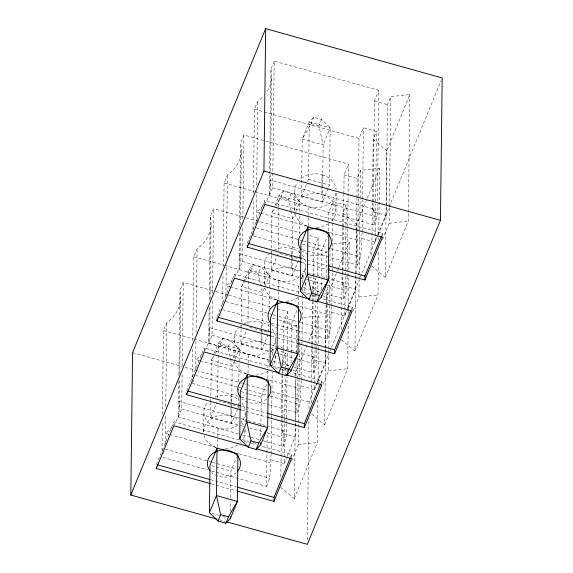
<?xml version="1.0" encoding="UTF-8"?>
<svg xmlns="http://www.w3.org/2000/svg" width="573" height="573" viewBox="0 0 573 573"><rect width="100%" height="100%" fill="white"/><g stroke="black" fill="none" stroke-linecap="round" stroke-linejoin="round"><path stroke-width="0.43" stroke-dasharray="2.87 2.15" d="M179.421 408.313L179.7 380.63M179.772 373.489L180.774 297.552M209.732 334.525L210.033 305.058M210.09 298.812L211.086 223.771M240.051 260.744L240.338 232.172M240.409 225.031L241.405 149.99M270.363 186.963L270.492 174.457M270.528 170.89L271.717 76.209M162.009 450.937L162.367 421.52M162.453 414.386L163.477 330.592L166.772 322.578A41.378 33.9 0.7 0 0 179.958 290.497L183.253 282.475L214.975 291.335M165.289 443.882L165.661 413.685M165.747 406.536L166.772 322.578M239.199 440L173.92 421.771L173.884 424.93A41.378 33.9 0.7 0 0 178.604 401.25L247.192 420.41M238.425 433.833L178.411 417.072L178.84 381.604M178.919 375.351L179.958 290.497M178.411 417.072L181.705 409.058L182.142 373.395M182.228 366.269L183.253 282.475M192.32 377.149L192.693 346.844M192.772 340.606L193.796 256.811L197.091 248.789A41.378 33.9 0.7 0 0 210.27 216.716L213.564 208.694L245.287 217.554M195.615 369.22L195.973 339.896M196.066 332.755L197.091 248.789M204.196 351.149L204.239 347.983L269.518 366.219M203.623 431.648L203.866 411.865M269.596 360.295L208.722 343.291L209.174 306.376M209.252 300.216L210.27 216.716M237.523 408.929L231.499 423.597L210.578 417.753L210.764 402.755M210.771 401.874L210.807 399.223M210.85 395.692L211.279 360.396L212.955 356.327M208.722 343.291L212.017 335.269L212.44 300.51M212.533 293.376L213.564 208.694M216.959 318.559L216.981 316.976M217.64 397.999L218.306 343.291L222.797 338.593L230.64 340.785L239.228 349.129L239.063 362.365M217.733 447.076L217.847 437.622M217.855 436.762L217.962 428.16M222.625 304.256L222.997 273.951M223.083 266.817L224.107 183.031L227.402 175.009A41.378 33.9 0.7 0 0 240.581 142.928L243.876 134.913L348.477 164.122L347.116 275.549M225.934 295.432L226.292 266.116M226.378 258.967L227.402 175.009M230.905 415.855L231.019 406.4M231.026 405.541L231.062 402.962M231.069 402.103L231.141 396.079M230.425 511.496L230.554 500.952M230.597 497.436L230.919 471.063L236.606 457.211M231.499 423.597L231.678 408.592M231.693 407.711L231.721 405.068M231.764 401.537L232.201 366.24L228.004 347.202L230.64 340.785M298.97 292.194L234.55 274.202L234.515 277.368A41.378 33.9 0.7 0 0 239.228 253.689L300.961 270.929M233.934 357.86L234.178 338.084M239.485 233.139L239.034 269.511L242.336 261.489L242.759 226.722M239.543 228.197L240.581 142.928M238.54 405.605L238.633 397.662M238.719 390.607L238.74 388.838M238.826 381.783L239.056 363.253M268.171 334.331L261.811 349.817L240.889 343.972L241.075 328.966M241.09 328.085L241.118 325.443M241.161 321.911L241.591 286.615L248.625 269.503L253.108 264.812L260.951 267.004L269.539 275.348L269.382 288.584M242.859 218.7L243.876 134.913M245 432.149L245.043 428.711M245.129 421.835L245.244 412.374M247.951 324.218L248.625 269.503L269.539 275.348L262.513 292.459L262.083 327.756M248.045 373.295L248.159 363.834M248.173 362.974L248.274 354.379M252.951 229.587L253.309 200.17M253.402 193.037L254.426 109.25L257.721 101.228A41.378 33.9 0.7 0 0 263.372 96.25M256.238 222.532L256.618 191.439M256.69 185.186L257.721 101.228M261.216 342.074L261.331 332.619M261.345 331.76L261.374 329.174M261.381 328.315L261.46 322.298M260.758 435.96L260.865 427.164M260.88 426.291L261.231 397.282L266.925 383.43M261.811 349.817L261.997 334.811M262.004 333.93L262.04 331.28M264.826 203.587L264.869 200.421L382.542 233.283L382.499 236.448M264.253 284.079L264.49 264.303M274.195 61.125L270.9 69.147L269.353 195.722L272.648 187.708L274.195 61.125L378.796 90.341L377.442 200.872M211.659 471.063L266.531 486.384L267.197 432.013M267.849 378.531L267.935 371.397M267.978 367.83L268.078 359.808L269.432 356.521M268.852 331.824L268.952 323.881M269.131 308.883L269.367 289.465M298.49 260.55L292.13 276.028L271.208 270.191L271.387 255.186M271.401 254.305L271.437 251.654M271.48 248.13L271.91 212.834L273.579 208.758M266.531 486.384C271.996 476.557 269.41 465.09 271.187 454.511M271.194 453.615L271.946 391.989M271.989 388.415L272.189 372.335M272.275 365.194L272.311 362.516M272.397 355.367L272.469 349.115L274.925 349.802M275.312 358.369L275.355 354.931M275.427 348.907L275.556 338.593M278.27 250.43L278.786 208.078M278.8 207.197L278.936 195.722L283.42 191.031L291.27 193.223L299.858 201.567L299.693 214.803M278.363 299.514L278.478 290.053M278.485 289.193L278.593 280.591M280.834 476.672L281.078 457.061M281.085 456.165L281.544 418.727M281.558 417.839L282.145 369.7M282.195 365.245L282.253 360.789L285.547 352.767L279.008 350.941M287.188 456.23L295.174 436.791L282.102 433.138L282.274 418.849M282.288 417.953L282.804 375.974M282.811 375.079L282.89 368.826M282.897 367.938L283.456 322.384L287.847 311.691L275.842 308.338M263.286 440.78L283.005 446.288L283.198 430.466L268.622 426.391M271.122 459.868L284.194 463.521L285.254 376.884M285.261 375.988L285.34 369.735M285.347 368.847L285.547 352.767M283.005 446.288L286.299 438.266L286.479 424.006M286.486 423.11L287.052 376.762M287.116 371.411L287.345 352.696M287.388 349.129L287.847 311.691M291.528 268.293L291.686 255.393M291.7 254.534L291.772 248.517M291.063 363.053L291.184 353.383M291.191 352.502L291.55 323.494L297.237 309.649M292.13 276.028L292.309 261.03M292.323 260.149L292.352 257.499M292.395 253.968L292.824 218.678L291.299 211.752M291.557 457.798L291.6 454.633L261.532 446.238M294.565 210.298L294.809 190.515M280.706 487.365L294.3 498.61L295.188 426.412M295.195 425.517L295.231 422.845M295.274 419.278L295.761 379.168M295.804 375.601L295.847 372.035L307.379 343.965M295.174 436.791L295.353 422.502M295.36 421.606L296.091 361.764M296.205 352.832L296.528 326.037L297.186 324.433M269.41 404.939L296.85 412.603L297.251 379.62M297.258 378.732L297.509 358.225M298.168 304.743L298.254 297.616M298.297 294.049L298.39 286.027L299.407 283.556M299.17 258.036L299.278 249.212M299.457 234.214L299.686 215.684M291.521 461.043L298.282 444.591L298.54 423.196M298.554 422.308L299.486 345.648M299.5 344.753L299.529 342.081M299.572 338.514L299.758 323.365M328.136 188.395L322.441 202.248L301.52 196.403L302.222 139.053L309.255 121.942L313.739 117.243L321.582 119.435L330.17 127.786L329.468 185.136L328.465 187.586M296.85 412.603C302.308 402.776 299.722 391.309 301.498 380.73M301.513 379.835L302.501 298.554M302.515 297.659L302.544 294.98M302.587 291.413L302.623 288.728M302.702 282.475L302.788 275.334L305.237 276.014M305.631 284.588L305.66 282.002M305.746 275.126L305.867 264.805M307.551 181.741L308.553 179.299L309.255 121.942L330.17 127.786L323.143 144.89L322.441 202.248M308.675 225.726L308.79 216.272M308.804 215.412L308.904 206.81A20.692 16.946 0.7 0 1 297.408 182.472M307.379 539.902L308.861 418.863M308.976 409.072L309.062 401.952L316.876 382.943M311.153 402.883L311.39 383.273M311.404 382.384L311.812 348.513M311.827 347.618L311.855 344.946M311.87 344.051L312.378 302.157M312.392 301.269L312.471 295.023M312.478 294.135L312.564 287.001L315.859 278.987L309.327 277.16M317.506 382.449L325.493 363.01L312.414 359.357L312.593 345.061M312.6 344.172L313.116 302.193M313.123 301.298L313.202 295.045M313.216 294.15L313.424 277.182M313.431 276.286L313.768 248.603L318.165 237.91L308.732 235.274M293.605 366.999L313.324 372.507L313.517 356.685L299.801 352.853M301.434 386.087L314.505 389.74L315.565 303.103M315.58 302.207L315.651 295.954M315.666 295.059L315.859 278.987M313.324 372.507L316.618 364.485L316.79 350.225M316.805 349.329L317.37 302.981M317.478 294.064L317.664 278.908M317.707 275.348L318.165 237.91M294.3 498.61L317.37 442.471L317.9 398.794M318.079 384.533L318.488 350.662M318.502 349.766L318.531 347.095M318.581 343.528L318.917 315.895L302.429 317.729M331.688 220.913A20.692 16.946 0.7 0 0 321.847 194.512L321.94 186.769M321.947 185.91L322.083 174.729A20.692 16.946 0.7 0 0 300.023 179.456M321.367 290.146L321.496 279.603M321.539 276.086L321.861 249.713L327.555 235.861M321.876 384.017L321.911 380.852L291.85 372.457M311.698 414.143L324.619 424.829L325.5 352.624M325.514 351.736L325.543 349.064M325.557 348.169L326.08 305.38M326.087 304.492L326.166 298.254L337.017 271.831M325.493 363.01L325.665 348.713M325.679 347.825L326.409 287.975M326.531 278.156L326.846 252.249L313.768 248.603M299.722 331.158L327.162 338.822L327.563 305.839M327.577 304.951L327.813 285.34M328.479 230.962L328.565 223.828M328.608 220.268L328.709 212.246L333.099 201.553L346.178 205.198L345.369 271.294M323.186 383.967L328.594 370.81L328.802 353.87M328.809 352.982L328.852 349.415M328.866 348.527L329.804 271.867M329.812 270.972L329.855 267.405M329.869 266.517L330.062 250.473M327.162 338.822C332.627 328.995 330.041 317.528 331.81 306.949M331.824 306.054L332.24 272.111M332.247 271.215L333.099 201.553M335.943 210.8L336.165 192.743M341.458 329.991L342.131 274.725M342.138 273.837L342.174 271.165M342.181 270.27L342.704 227.481M342.718 226.593L342.883 213.22L346.178 205.198M347.818 308.668L355.804 289.222L342.733 285.569L343.442 227.517M343.449 226.621L343.843 194.469M343.857 193.574L344.087 174.815L348.477 164.122M324.776 293.455L343.635 298.719L343.829 282.897L301.821 271.165M331.746 312.306L344.824 315.959L345.354 272.189M343.635 298.719L346.93 290.704L347.109 276.437M324.619 424.829L347.682 368.69L348.241 323.229M348.355 313.424L348.377 311.64M348.391 310.752L348.807 276.874M348.814 275.985L348.85 273.314M348.893 269.747L349.229 242.114L332.741 243.94M352.187 310.229L352.223 307.064L322.162 298.669M341.336 339.796L354.931 351.048L355.812 278.843M355.826 277.955L356.392 231.599M356.406 230.711L356.478 224.466L366.992 198.874M355.804 289.222L355.983 274.933M355.991 274.037L356.513 231.17M356.528 230.274L356.922 198.122M356.929 197.227L357.158 178.468L360.453 170.446L379.541 168.333L378.703 236.964M302.601 249.713L357.473 265.041L359.02 138.458L363.418 127.765L376.49 131.418L375.616 202.871M353.161 311.01L358.906 297.029L359.113 280.09M359.128 279.201L359.171 275.634M359.178 274.739L360.109 198.974M360.116 198.079L360.453 170.446M357.473 265.041C362.938 255.207 360.353 243.74 362.129 233.161M362.136 232.273L362.53 200.113M362.544 199.225L363.418 127.765M371.777 255.322L372.421 202.727M372.436 201.839L373.195 139.44L376.49 131.418M378.13 234.88L386.123 215.441L373.044 211.788L373.152 202.856M373.166 201.961L374.398 101.034L378.796 90.341M254.971 191.647L373.954 224.938L374.148 209.116L269.546 179.901A41.378 33.9 0.7 0 1 264.783 203.608M362.064 238.526L375.136 242.171L375.609 203.766M373.954 224.938L377.249 216.916L377.399 204.439M354.931 351.048L378.001 294.909L378.545 250.337M378.674 239.643L378.696 237.859M371.648 266.015L385.249 277.26L386.796 150.685L409.86 94.545L390.772 96.665L387.477 104.687L386.238 205.614M386.123 215.441L386.231 206.509M382.463 239.693L389.225 223.241L389.418 207.197M389.432 206.309L390.772 96.665M385.249 277.26L408.313 221.128L408.413 213.099M408.42 212.211L409.86 94.545M156.35 464.538L173.92 421.771M186.662 390.757L204.239 347.983M217.317 316.153L234.55 274.202M247.292 243.196L264.869 200.421M163.248 453.966L164.236 451.56M192.578 382.592L193.567 380.185M252.879 235.825L254.527 231.814M214.295 353.068L218.306 343.291L239.228 349.129L232.201 366.24L211.279 360.396L214.832 354.243M274.918 205.499L278.936 195.722L299.858 201.567L295.84 211.344M215.276 353.477L220.161 345.01L222.797 338.593M245.588 279.688L250.473 271.23L253.108 264.812M275.907 205.908L280.784 197.441L283.42 191.031M321.582 119.435L318.946 125.852L323.143 144.89L302.222 139.053L311.103 123.661L313.739 117.243M245.144 280.462L241.591 286.615L262.513 292.459L258.316 273.421L260.951 267.004M291.113 210.885L288.634 199.633L291.27 193.223M210.578 417.753L216.938 402.275M240.889 343.972L247.25 328.494M271.208 270.191L277.568 254.706M301.52 196.403L307.214 182.558M295.503 212.16L292.824 218.678L271.91 212.834L275.463 206.674M237.859 408.119L238.526 406.486L219.28 401.114M271.459 351.586L272.469 349.115M301.434 278.621L302.788 275.334M308.74 340.663L318.917 315.895M337.361 271.008L338.378 268.529M338.715 267.706L349.229 242.114M367.336 198.05L379.541 168.333M282.102 433.138L283.198 430.466M312.414 359.357L313.517 356.685M342.733 285.569L343.829 282.897M373.044 211.788L374.148 209.116M317.213 382.112L328.759 354.014M330.12 350.705L331.137 348.226M331.481 347.396L347.102 309.377M347.439 308.553L358.985 280.448M360.345 277.146L377.32 235.818M377.664 234.987L441.167 80.428M284.194 463.521L286.858 457.039M314.505 389.74L317.17 383.258M344.824 315.959L347.489 309.477M375.136 242.171L377.8 235.696M290.583 457.104L291.6 454.633M320.894 383.316L321.911 380.852M351.213 309.535L352.223 307.064M381.525 235.754L382.542 233.283M389.225 223.241L408.313 221.128M358.906 297.029L378.001 294.909M328.594 370.81L347.682 368.69M298.282 444.591L317.37 442.471M374.398 101.034L387.477 104.687M311.103 123.661L318.946 125.852M254.426 109.25L359.02 138.458M344.087 174.815L357.158 178.468M308.553 179.299L329.468 185.136M272.648 187.708L377.249 216.916M280.784 197.441L288.634 199.633M224.107 183.031L254.118 191.411M259.798 212.941L256.367 211.981A41.378 33.9 0.7 0 0 262.993 205.9M260.651 213.177L306.949 226.113M330.098 232.574L360.961 241.197M246.146 217.79L300.159 232.882M256.174 227.803L299.042 239.779M299.901 240.015L302.472 240.732M303.325 240.975L327.333 247.679M330.764 248.639L360.768 257.019M302.616 244.342L321.861 249.713M253.732 236.062L298.318 248.517M302.265 258.545L327.176 265.5M279.911 253.545L299.156 258.924M302.215 262.498L306.512 263.702M307.372 263.938L327.126 269.46M242.336 261.489L305.781 279.209M306.634 279.445L309.205 280.168M310.065 280.405L326.352 284.953M327.212 285.196L346.93 290.704M250.473 271.23L258.316 273.421M193.796 256.811L223.799 265.192M224.659 265.435L299.056 286.271M303.339 287.467L311.053 289.623M311.913 289.859L320.486 292.259M302.873 292.037L310.401 294.142M313.753 295.081L317.098 296.012M304.986 293.87L310.996 295.553M311.855 295.79L317.012 297.229M229.479 286.722L226.049 285.762A41.378 33.9 0.7 0 0 232.681 279.688M230.339 286.966L277.49 300.13M299.786 306.362L330.65 314.978M215.828 291.578L227.832 294.93M228.691 295.167L269.847 306.662M225.855 301.584L268.723 313.56M269.582 313.796L272.154 314.52M273.013 314.756L278.156 316.196M279.015 316.432L297.022 321.46M300.445 322.42L330.456 330.8M272.304 318.122L278.156 319.755M278.994 319.992L291.55 323.494M283.456 322.384L296.528 326.037M222.56 309.606L270.578 323.014M271.43 323.258L298.87 330.922M271.093 332.089L277.962 334.009M278.822 334.245L296.857 339.288M249.599 327.326L268.844 332.705M271.043 336.043L276.193 337.483M277.053 337.726L297.666 343.478M270.649 344.71L208.916 327.47A41.378 33.9 0.7 0 1 204.153 351.17M271.502 344.946L298.941 352.61M212.017 335.269L275.463 352.989M276.322 353.233L278.893 353.949M279.753 354.186L296.04 358.734M296.9 358.977L316.618 364.485M220.161 345.01L228.004 347.202M163.477 330.592L193.488 338.98M194.347 339.216L268.078 359.808M273.027 361.248L280.741 363.404M281.601 363.647L289.315 365.796M272.555 365.825L280.09 367.923M283.434 368.862L287.617 370.029M274.668 367.658L280.684 369.334M281.544 369.578L287.553 371.254M199.168 360.503L195.737 359.55A41.378 33.9 0.7 0 0 201.882 354.021M200.02 360.746L246.318 373.675M269.468 380.143L300.338 388.759M132.556 352.653L181.634 366.362M185.079 367.322L195.407 370.208M196.267 370.452L238.461 382.234M239.321 382.47L241.906 383.194M242.766 383.437L246.211 384.397M247.07 384.633L266.875 390.17M272.039 391.61L309.062 401.952M195.543 375.372L238.411 387.341M239.27 387.584L247.844 389.977M248.696 390.213L269.274 395.964M270.134 396.201L300.145 404.581M241.147 391.674L247.844 393.544M248.682 393.773L261.231 397.282M192.249 383.387L240.259 396.803M241.118 397.039L247.121 398.715M247.98 398.951L268.551 404.703M241.634 406.114L266.545 413.069M241.584 410.067L266.495 417.022M248.052 420.646L265.199 425.438M181.705 409.058L240.001 425.338M240.861 425.574L243.432 426.298M249.434 427.974L263.15 431.798M267.441 433.002L286.299 438.266M242.708 435.036L250.43 437.185M251.282 437.428L259.003 439.584M242.243 439.606L248.94 441.475M253.123 442.643L256.468 443.581M244.356 441.439L250.365 443.115M251.225 443.359L256.382 444.798M168.849 434.291L165.418 433.331A41.378 33.9 0.7 0 0 172.05 427.25M169.708 434.527L216.007 447.456M239.156 453.923L270.019 462.547M165.225 449.153L208.099 461.129M208.952 461.365L211.523 462.082M212.382 462.325L236.391 469.029M239.822 469.989L269.826 478.369M211.673 465.684L230.919 471.063M162.789 457.412L207.376 469.867M210.463 479.651L236.226 486.849M211.272 483.848L215.57 485.052M216.429 485.288L236.183 490.803M211.931 513.387L219.459 515.492M222.804 516.423L226.156 517.362M219.502 519.818L225.526 521.502M373.195 139.44L386.796 150.685M342.883 213.22L356.478 224.466M312.564 287.001L319.369 292.631M322.764 295.439L326.166 298.254M282.253 360.789L289.05 366.412M293.132 369.786L295.847 372.035M236.305 472.596A16.553 13.559 0.7 0 1 211.645 472.589M266.617 398.808A16.553 13.559 0.7 0 1 241.964 398.808M296.929 325.027A16.553 13.559 0.7 0 1 271.502 324.261M327.247 251.246A16.553 13.559 0.7 0 1 302.594 251.239M270.9 69.147A41.378 33.9 0.7 0 1 266.137 92.847M244.936 430.667A20.692 16.946 0.7 0 1 243.088 439.097M240.746 442.263A20.692 16.946 0.7 0 1 239.786 443.216M237.616 444.927A20.692 16.946 0.7 0 1 223.649 448.838M216.308 447.499A20.692 16.946 0.7 0 1 204.138 435.58M203.623 431.892A20.692 16.946 0.7 0 1 216.128 416.299A20.692 16.946 0.7 0 1 238.604 419.701M241.512 422.552A20.692 16.946 0.7 0 1 243.604 425.846M241.756 402.776A20.692 16.946 0.7 0 1 240.989 422.48M237.859 425.152A20.692 16.946 0.7 0 1 210.262 424.321A20.692 16.946 0.7 0 1 208.121 401.759M215.011 397.046A20.692 16.946 0.7 0 1 238.841 399.925M275.083 355.654A20.692 16.946 0.7 0 1 273.4 365.316M267.935 371.146A20.692 16.946 0.7 0 1 253.968 375.05M246.619 373.711A20.692 16.946 0.7 0 1 234.45 361.792M233.934 358.111A20.692 16.946 0.7 0 1 246.447 342.511A20.692 16.946 0.7 0 1 268.916 345.92M271.831 348.771A20.692 16.946 0.7 0 1 273.915 352.066M272.068 328.988A20.692 16.946 0.7 0 1 271.301 348.699M269.296 350.54A20.692 16.946 0.7 0 1 241.133 350.955A20.692 16.946 0.7 0 1 238.432 327.971M240.438 326.13A20.692 16.946 0.7 0 1 241.562 325.306M244.005 323.867A20.692 16.946 0.7 0 1 269.16 326.137M305.567 283.098A20.692 16.946 0.7 0 1 303.711 291.528M298.247 297.366A20.692 16.946 0.7 0 1 284.28 301.269M276.938 299.93A20.692 16.946 0.7 0 1 264.769 288.011M264.253 284.33A20.692 16.946 0.7 0 1 276.759 268.73A20.692 16.946 0.7 0 1 299.235 272.132M302.143 274.983A20.692 16.946 0.7 0 1 304.234 278.285M274.324 250.086A20.692 16.946 0.7 0 1 300.524 253.245A20.692 16.946 0.7 0 1 301.613 274.918M299.607 276.759A20.692 16.946 0.7 0 1 271.444 277.174A20.692 16.946 0.7 0 1 268.751 254.19M270.75 252.349A20.692 16.946 0.7 0 1 271.874 251.526M294.565 210.542A20.692 16.946 0.7 0 1 321.847 194.512M328.565 223.577A20.692 16.946 0.7 0 1 314.591 227.488M307.25 226.149A20.692 16.946 0.7 0 1 295.081 214.23M335.979 193.244A20.692 16.946 0.7 0 1 308.904 206.81M322.083 174.729A20.692 16.946 0.7 0 1 336.122 189.541"/><path stroke-width="0.86" d="M216.916 519.102L130.816 495.051L132.556 352.653L265.671 28.65L442.184 77.949L440.444 220.347L307.329 544.35L226.385 521.745M210.413 483.612L156.3 468.499L156.322 466.916M240.724 409.824L186.612 394.711L186.633 393.128M209.417 512.685L209.997 465.219L217.031 448.115L237.945 453.952L237.365 501.418L230.339 518.529L225.855 523.221L218.005 521.036L209.417 512.685L216.451 495.581L217.031 448.115M271.043 336.043L216.931 320.93L216.952 319.347M230.339 518.529L230.36 516.774M239.736 438.904L240.316 391.438L247.343 374.327L268.264 380.171L267.684 427.637L260.651 444.748L256.167 449.44L248.324 447.248L239.736 438.904L246.762 421.792L247.343 374.327M301.355 262.262L247.242 247.149L247.264 245.566M130.816 495.051L263.938 171.048L265.671 28.65M260.651 444.748L260.672 442.986M237.043 491.047L273.973 501.361L274.023 497.407L290.246 457.92M277.654 300.546L277.074 348.012L281.271 367.049L278.636 373.467L286.479 375.659L290.969 370.96L297.996 353.856L298.576 306.39L277.654 300.546L270.628 317.657L270.048 365.123L278.636 373.467M290.969 370.96L290.991 369.205M300.359 291.335L300.94 243.869L307.973 226.765L328.895 232.602L328.315 280.068L321.281 297.179L316.797 301.878L308.954 299.686L300.359 291.335L307.393 274.231L307.973 226.765M267.355 417.266L304.292 427.58L304.335 423.626L320.558 384.139M321.281 297.179L321.303 295.424M297.666 343.478L334.603 353.792L334.653 349.838L350.877 310.358M327.985 269.697L364.915 280.011L364.965 276.057L381.188 236.577M156.3 468.499L173.877 425.725L247.744 446.353M186.612 394.711L204.189 351.944L278.055 372.572M216.931 320.93L234.5 278.156L309.234 299.027M247.242 247.149L264.819 204.375L382.492 237.236L364.915 280.011M218.005 521.036L220.641 514.618L216.451 495.581L237.365 501.418L228.491 516.81L225.855 523.221M248.324 447.248L250.96 440.83L246.762 421.792L267.684 427.637L258.803 443.022L256.167 449.44M308.954 299.686L311.59 293.269L307.393 274.231L328.315 280.068L319.433 295.46L316.797 301.878M286.479 375.659L289.114 369.241L297.996 353.856L277.074 348.012L270.048 365.123L271.724 365.588M273.973 501.361L291.55 458.586L256.332 448.752M304.292 427.58L321.861 384.805L286.643 374.971M334.603 353.792L352.18 311.024L316.962 301.19M263.938 171.048L440.444 220.347M248.152 243.432L301.405 258.308M328.035 265.743L364.965 276.057M311.59 293.269L319.433 295.46M217.84 317.213L271.093 332.089M297.716 339.524L334.653 349.838M281.271 367.049L289.114 369.241M187.521 391.001L240.775 405.87M267.405 413.305L304.335 423.626M250.96 440.83L258.803 443.022M157.21 464.782L209.603 479.415M237.086 487.093L274.023 497.407M220.641 514.618L228.491 516.81M210.162 471.02A16.553 13.559 0.7 0 1 212.97 453.329A16.553 13.559 0.7 0 1 234.758 453.336A16.553 13.559 0.7 0 1 237.774 471.027M240.474 397.239A16.553 13.559 0.7 0 1 243.289 379.548A16.553 13.559 0.7 0 1 265.077 379.555A16.553 13.559 0.7 0 1 268.085 397.247M270.793 323.451A16.553 13.559 0.7 0 1 273.6 305.767A16.553 13.559 0.7 0 1 295.389 305.774A16.553 13.559 0.7 0 1 298.397 323.459M301.104 249.67A16.553 13.559 0.7 0 1 303.919 231.986A16.553 13.559 0.7 0 1 325.708 231.986A16.553 13.559 0.7 0 1 328.716 249.678"/></g></svg>
